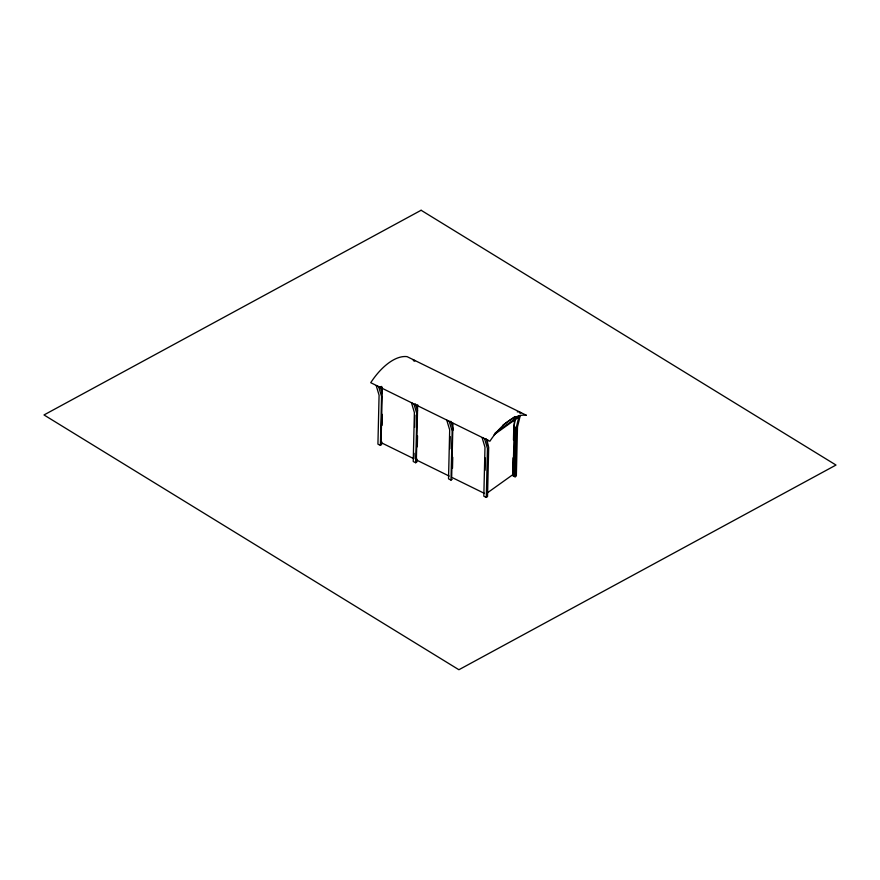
<?xml version="1.0" encoding="UTF-8"?>
<svg xmlns="http://www.w3.org/2000/svg" width="880" height="880" viewBox="0 0 880 880"><rect width="100%" height="100%" fill="white"/><g stroke="black" fill="none" stroke-linecap="round" stroke-linejoin="round"><path stroke-width="1.32" d="M380.402 445.39L381.557 396.396L378.675 386.793L376.2 385.572L379.082 395.186L377.927 444.169L380.402 445.39L381.634 444.51L381.7 441.771M381.645 391.094L381.733 387.552M382.371 387.409L381.073 442.607L413.897 458.733L414.029 453.288M382.085 425.348L382.349 414.403M414.634 427.383L414.931 415.118M415.701 462.737L416.856 413.743L413.974 404.14L411.499 402.919L414.381 412.533L413.226 461.527L415.701 462.737L416.933 461.857L416.999 459.118M417.67 404.767L416.372 459.954L449.196 476.08M417.296 446.809L417.549 435.864M449.834 448.822L450.131 436.557M451 480.084L452.155 431.101L449.273 421.487L446.798 420.266L449.68 429.88L448.525 478.874L451 480.084L452.232 479.204M452.947 423.302L451.671 477.301L484.495 493.427M452.496 468.259L452.749 457.314M485.045 470.261L485.331 457.996M486.299 497.442L487.454 448.448L484.572 438.834L482.097 437.624L484.979 447.227L483.824 496.221L486.299 497.442L487.531 496.551L488.697 447.293L486.123 438.713M487.487 445.511L487.619 439.593M513.051 457.82L512.633 475.607L515.108 476.817L516.351 475.937L517.495 426.943L520.311 415.382M513.469 440.033L513.799 426.349L515.592 418.957M514.404 419.265L513.106 474.463L487.465 492.8M513.876 476.212L515.031 426.954M515.108 476.817L516.274 427.559L519.222 415.426M379.544 387.959L381.711 386.408M503.019 425.073L514.954 416.537M495.132 432.982L518.991 415.91M494.021 434.764L518.969 416.911M413.886 361.086L415.041 360.767L412.566 359.546M517.308 411.917L518.463 411.598L520.938 412.808L519.783 413.138M450.791 421.267L453.398 429.946M415.492 403.92L417.538 410.718M380.193 386.573L382.239 393.371M421.113 210.265L44 414.953L458.898 669.735L836 465.047L421.113 210.265M526.251 415.217L407.099 356.653A52.646 26.246 -63.8 0 0 370.733 382.69L489.885 441.243A52.646 26.246 -63.8 0 1 526.24 415.239"/></g></svg>
